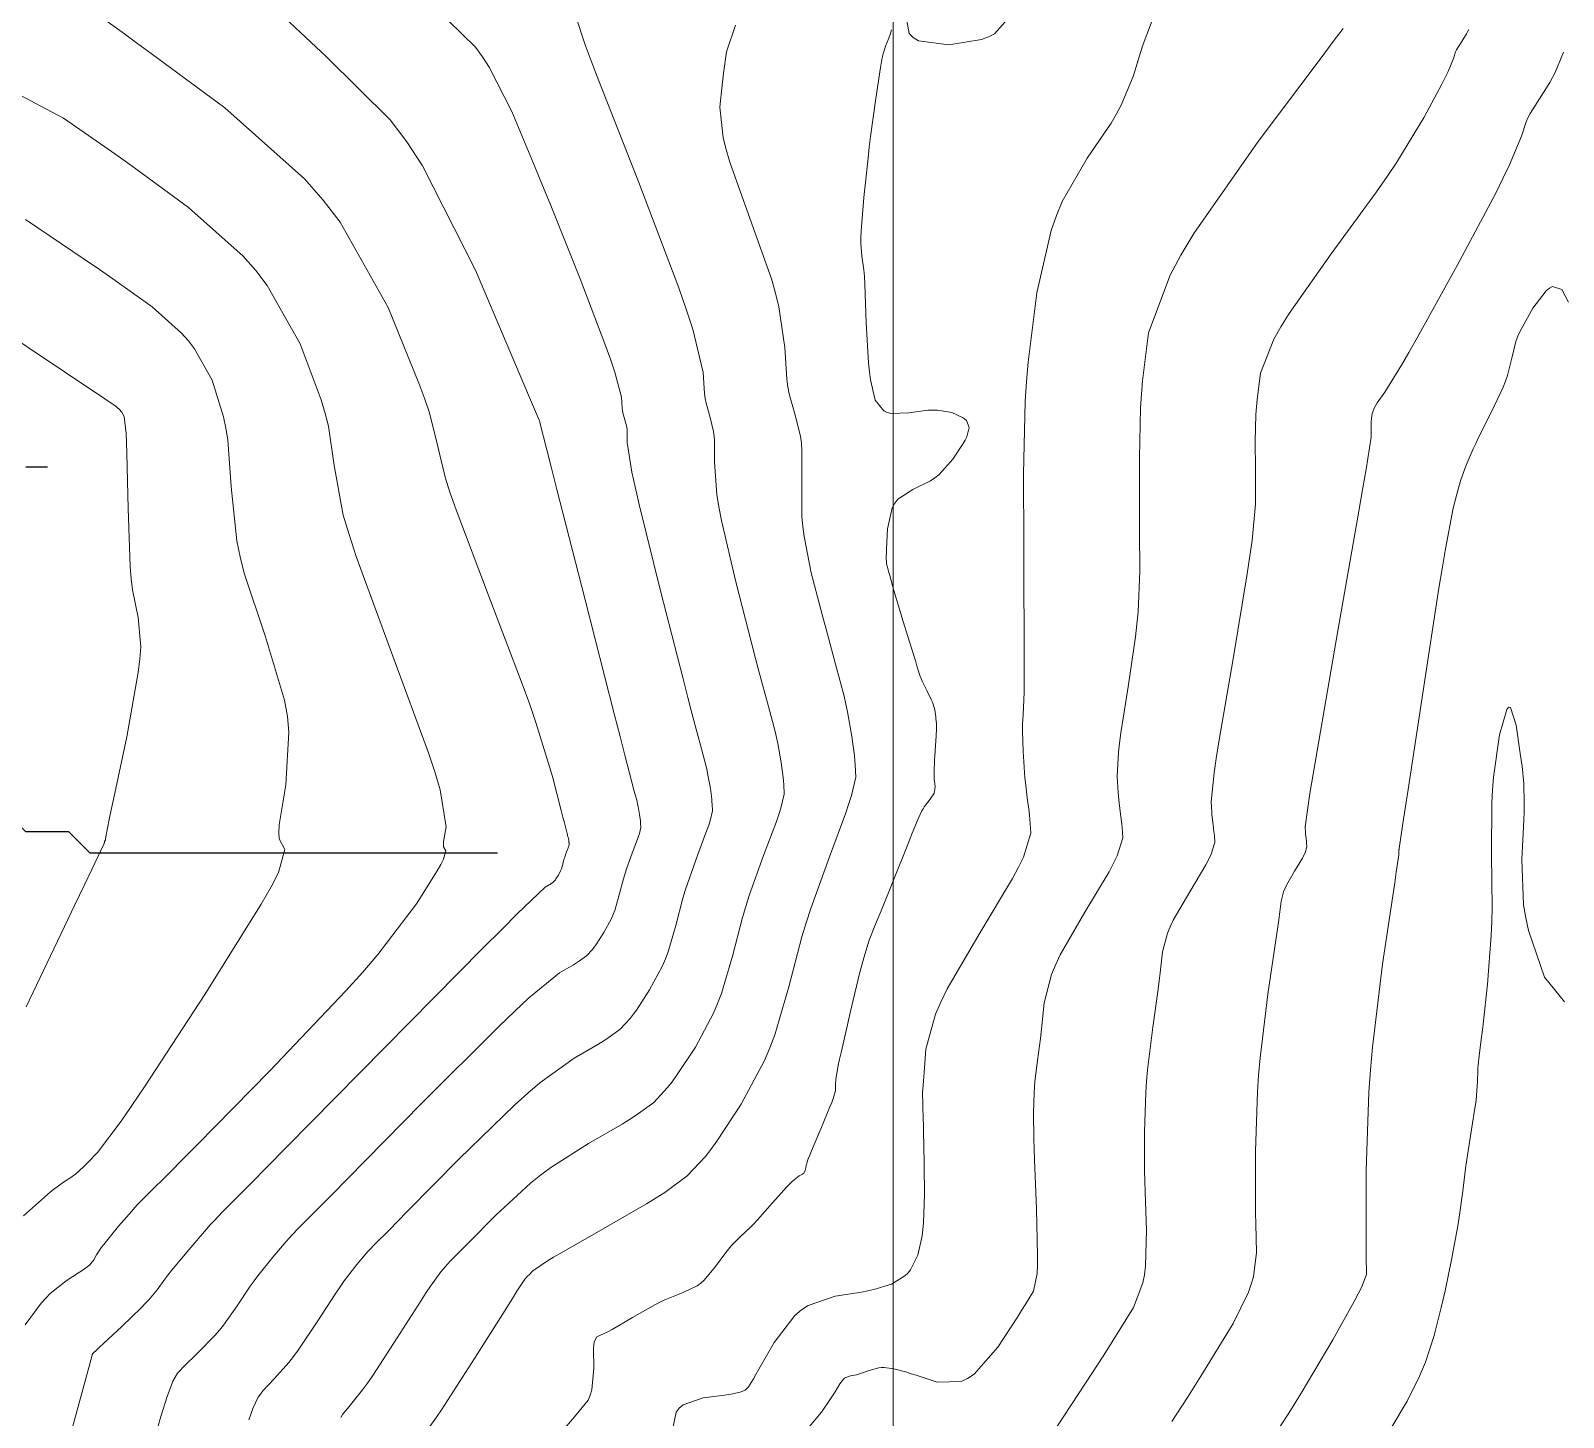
# Model space of a CAD drawing. Header units: millimetres. Extents: x 837475 to 838477, y 1189012 to 1191015.
# Drawn here: x 837636.3 to 837707.8, y 1190673.6 to 1190738.3 of the extents above; entities that cross this region are included whole.
import ezdxf

# ---------------------------------------------------------------- set-up
doc = ezdxf.new("R2010")
doc.units = ezdxf.units.MM
doc.header["$LTSCALE"] = 0.3
doc.layers.add('COORD', color=253, linetype='Continuous', lineweight=20)
doc.layers.add('DRENAJE', color=5, linetype='Continuous', lineweight=25)
doc.layers.add('COTAS 10', color=7, linetype='Continuous', lineweight=9, true_color=0x6e3e2d)
doc.layers.add('COTAS INT', color=7, linetype='Continuous', lineweight=5, true_color=0x9fa19f)

msp = doc.modelspace()

# ---------------------------------------------------------------- linework, layer by layer
at = {"layer": 'COORD'}
msp.add_line((837676.514, 1189013.872), (837676.514, 1191013.872), dxfattribs=at)
at = {"layer": 'COTAS 10'}
for points in [[(837677.084, 1190739.17), (837677.262, 1190738.126), (837677.452, 1190737.935), (837677.703, 1190737.787), (837679.12, 1190737.606), (837680.645, 1190737.85), (837680.965, 1190737.97), (837681.241, 1190738.112), (837681.865, 1190738.812)], [(837637.723, 1190671.283), (837638.907, 1190675.603), (837639.14, 1190676.454), (837639.161, 1190676.532), (837639.165, 1190676.547), (837639.169, 1190676.559), (837639.175, 1190676.58), (837639.176, 1190676.583), (837639.176, 1190676.585), (837639.177, 1190676.587), (837639.387, 1190676.784), (837639.52, 1190676.907), (837639.684, 1190677.06), (837640.544, 1190677.86), (837641.446, 1190678.726), (837641.637, 1190678.92), (837641.802, 1190679.095), (837642.185, 1190679.564), (837642.544, 1190680.058), (837642.694, 1190680.249), (837642.866, 1190680.463), (837643.669, 1190681.43), (837644.488, 1190682.385), (837644.669, 1190682.59), (837644.831, 1190682.77), (837645.251, 1190683.209), (837646.587, 1190684.548), (837647.327, 1190685.296), (837648.227, 1190686.208), (837652.811, 1190690.863), (837657.382, 1190695.489), (837658.274, 1190696.383), (837659.003, 1190697.108), (837660.284, 1190698.328), (837660.476, 1190698.439), (837660.519, 1190698.465), (837660.557, 1190698.49), (837660.657, 1190698.562), (837660.737, 1190698.648), (837660.762, 1190698.68), (837660.788, 1190698.717), (837660.896, 1190698.88), (837660.999, 1190699.074), (837661.023, 1190699.13), (837661.045, 1190699.187), (837661.108, 1190699.4), (837661.165, 1190699.622), (837661.184, 1190699.684), (837661.204, 1190699.747), (837661.287, 1190699.976), (837661.36, 1190700.171), (837661.374, 1190700.212), (837661.385, 1190700.248), (837661.404, 1190700.329), (837661.402, 1190700.384), (837661.4, 1190700.402), (837661.398, 1190700.423), (837661.387, 1190700.51), (837661.368, 1190700.618), (837661.36, 1190700.652), (837661.352, 1190700.687), (837661.315, 1190700.829), (837661.184, 1190701.33), (837661.116, 1190701.592), (837661.035, 1190701.908), (837660.63, 1190703.491), (837659.87, 1190705.968), (837659.565, 1190706.847), (837659.219, 1190707.809), (837657.629, 1190711.982), (837656.133, 1190715.929), (837655.847, 1190716.749), (837655.616, 1190717.452), (837655.243, 1190719.003), (837654.887, 1190720.452), (837654.667, 1190721.089), (837654.393, 1190721.828), (837652.966, 1190725.351), (837650.72, 1190729.328), (837649.931, 1190730.354), (837649.069, 1190731.347), (837645.351, 1190734.659), (837641.917, 1190737.193), (837641.234, 1190737.696), (837640.667, 1190738.111), (837639.584, 1190738.892)], [(837661.204, 1190673.112), (837661.73, 1190673.732), (837662.285, 1190674.422), (837662.387, 1190674.65), (837662.466, 1190674.895), (837662.561, 1190675.912), (837662.549, 1190676.818), (837662.56, 1190676.992), (837662.578, 1190677.134), (837662.693, 1190677.369), (837663.044, 1190677.52), (837663.211, 1190677.609), (837663.407, 1190677.718), (837664.365, 1190678.281), (837665.428, 1190678.882), (837665.69, 1190679.015), (837665.939, 1190679.132), (837666.722, 1190679.436), (837667.376, 1190679.749), (837667.543, 1190679.872), (837667.705, 1190680.012), (837668.239, 1190680.648), (837668.715, 1190681.311), (837668.841, 1190681.466), (837668.964, 1190681.61), (837669.383, 1190682.028), (837669.858, 1190682.478), (837670.016, 1190682.642), (837670.186, 1190682.823), (837670.893, 1190683.618), (837671.558, 1190684.362), (837671.701, 1190684.511), (837671.826, 1190684.635), (837672.128, 1190684.875), (837672.284, 1190684.958), (837672.317, 1190684.983), (837672.345, 1190685.008), (837672.408, 1190685.105), (837672.436, 1190685.205), (837672.441, 1190685.233), (837672.445, 1190685.26), (837672.453, 1190685.356), (837672.559, 1190685.675), (837672.625, 1190685.843), (837672.707, 1190686.046), (837673.138, 1190687.063), (837673.569, 1190688.092), (837673.651, 1190688.302), (837673.717, 1190688.478), (837673.823, 1190688.845), (837673.827, 1190689.02), (837673.829, 1190689.076), (837673.832, 1190689.135), (837673.845, 1190689.379), (837673.957, 1190690.016), (837674.021, 1190690.323), (837674.101, 1190690.688), (837674.508, 1190692.478), (837674.952, 1190694.313), (837675.053, 1190694.705), (837675.145, 1190695.047), (837675.402, 1190695.864), (837675.699, 1190696.604), (837675.818, 1190696.897), (837675.951, 1190697.229), (837677.17, 1190700.244), (837677.299, 1190700.564), (837677.412, 1190700.844), (837677.68, 1190701.512), (837677.857, 1190701.888), (837677.912, 1190701.984), (837677.969, 1190702.076), (837678.199, 1190702.376), (837678.39, 1190702.643), (837678.424, 1190702.714), (837678.449, 1190702.783), (837678.47, 1190703.021), (837678.443, 1190703.279), (837678.438, 1190703.36), (837678.435, 1190703.446), (837678.432, 1190703.792), (837678.443, 1190704.194), (837678.449, 1190704.314), (837678.456, 1190704.439), (837678.491, 1190704.924), (837678.523, 1190705.391), (837678.529, 1190705.505), (837678.532, 1190705.612), (837678.532, 1190705.943), (837678.514, 1190706.219), (837678.507, 1190706.291), (837678.499, 1190706.361), (837678.462, 1190706.599), (837678.381, 1190706.869), (837678.346, 1190706.96), (837678.304, 1190707.057), (837678.106, 1190707.464), (837677.911, 1190707.851), (837677.871, 1190707.935), (837677.837, 1190708.009), (837677.767, 1190708.194), (837677.675, 1190708.503), (837677.628, 1190708.655), (837677.572, 1190708.835), (837677.29, 1190709.728), (837676.968, 1190710.76), (837676.887, 1190711.027), (837676.809, 1190711.288), (837676.556, 1190712.165), (837676.362, 1190712.857), (837676.322, 1190713.002), (837676.288, 1190713.126), (837676.214, 1190713.402), (837676.198, 1190713.74), (837676.2, 1190713.903), (837676.206, 1190714.096), (837676.253, 1190715.042), (837676.476, 1190716.018), (837676.593, 1190716.229), (837676.734, 1190716.415), (837677.442, 1190716.875), (837678.254, 1190717.27), (837678.46, 1190717.415), (837678.658, 1190717.576), (837679.307, 1190718.288), (837679.786, 1190719.01), (837679.876, 1190719.178), (837679.949, 1190719.331), (837680.058, 1190719.769), (837679.931, 1190720.085), (837679.853, 1190720.162), (837679.758, 1190720.234), (837679.261, 1190720.455), (837678.579, 1190720.568), (837678.366, 1190720.573), (837678.142, 1190720.565), (837677.249, 1190720.442), (837676.424, 1190720.411), (837676.244, 1190720.462), (837676.084, 1190720.539), (837675.681, 1190721.032), (837675.455, 1190721.988), (837675.407, 1190722.357), (837675.365, 1190722.772), (837675.265, 1190724.645), (837675.197, 1190726.441), (837675.175, 1190726.807), (837675.152, 1190727.115), (837675.056, 1190727.753), (837675.006, 1190728.332), (837675.013, 1190728.603), (837675.027, 1190728.923), (837675.152, 1190730.477), (837675.346, 1190732.322), (837675.405, 1190732.825), (837675.466, 1190733.325), (837675.703, 1190735.102), (837675.925, 1190736.543), (837675.976, 1190736.831), (837676.023, 1190737.071), (837676.158, 1190737.538), (837676.314, 1190737.91), (837676.375, 1190738.089), (837676.444, 1190738.303)], [(837694.511, 1190673.095), (837695.046, 1190673.943), (837695.544, 1190674.743), (837697.026, 1190677.228), (837698.017, 1190679.017), (837698.205, 1190679.377), (837698.356, 1190679.679), (837698.59, 1190680.281), (837698.583, 1190681.159), (837698.583, 1190682.211), (837698.587, 1190685.133), (837698.708, 1190688.785), (837698.781, 1190689.822), (837698.872, 1190690.869), (837699.346, 1190694.743), (837699.819, 1190697.926), (837699.91, 1190698.538), (837699.984, 1190699.033), (837700.103, 1190699.849), (837700.108, 1190699.904), (837700.108, 1190699.92), (837700.109, 1190699.936), (837700.108, 1190699.997), (837700.108, 1190700.056), (837700.109, 1190700.072), (837700.111, 1190700.087), (837700.118, 1190700.139), (837700.295, 1190701.296), (837700.404, 1190702.008), (837700.537, 1190702.89), (837701.234, 1190707.489), (837701.974, 1190712.266), (837702.135, 1190713.26), (837702.277, 1190714.111), (837702.63, 1190715.996), (837702.863, 1190716.886), (837702.929, 1190717.11), (837702.995, 1190717.324), (837703.24, 1190718.012), (837703.571, 1190718.768), (837703.692, 1190719.023), (837703.825, 1190719.299), (837704.413, 1190720.464), (837704.968, 1190721.641), (837705.08, 1190721.925), (837705.174, 1190722.191), (837705.367, 1190722.999), (837705.564, 1190723.774), (837705.661, 1190724.019), (837705.777, 1190724.277), (837706.35, 1190725.318), (837706.981, 1190726.138), (837707.133, 1190726.257), (837707.275, 1190726.329), (837707.708, 1190726.2), (837708.023, 1190725.603)]]:
    msp.add_lwpolyline(points, dxfattribs=at)
at = {"layer": 'COTAS INT'}
for points in [[(837642.221, 1190673.165), (837642.359, 1190673.651), (837642.649, 1190674.594), (837642.766, 1190674.89), (837642.796, 1190674.969), (837642.824, 1190675.046), (837642.915, 1190675.311), (837643.146, 1190675.671), (837643.263, 1190675.806), (837643.402, 1190675.958), (837644.096, 1190676.638), (837644.889, 1190677.45), (837645.091, 1190677.684), (837645.284, 1190677.923), (837645.92, 1190678.819), (837646.531, 1190679.73), (837646.71, 1190679.977), (837646.892, 1190680.221), (837647.586, 1190681.087), (837648.208, 1190681.813), (837648.346, 1190681.969), (837648.469, 1190682.106), (837648.788, 1190682.439), (837649.804, 1190683.457), (837650.366, 1190684.026), (837651.05, 1190684.719), (837654.535, 1190688.258), (837658.124, 1190691.838), (837658.874, 1190692.557), (837659.517, 1190693.158), (837660.959, 1190694.345), (837661.61, 1190694.721), (837661.754, 1190694.81), (837661.884, 1190694.893), (837662.222, 1190695.139), (837662.491, 1190695.428), (837662.576, 1190695.538), (837662.666, 1190695.661), (837663.029, 1190696.213), (837663.378, 1190696.87), (837663.459, 1190697.06), (837663.533, 1190697.252), (837663.745, 1190697.972), (837663.94, 1190698.722), (837664.004, 1190698.932), (837664.072, 1190699.144), (837664.35, 1190699.919), (837664.597, 1190700.579), (837664.644, 1190700.717), (837664.683, 1190700.837), (837664.746, 1190701.111), (837664.739, 1190701.297), (837664.734, 1190701.36), (837664.727, 1190701.429), (837664.69, 1190701.723), (837664.624, 1190702.089), (837664.599, 1190702.203), (837664.571, 1190702.323), (837664.445, 1190702.804), (837664.005, 1190704.486), (837663.779, 1190705.364), (837663.507, 1190706.42), (837662.15, 1190711.724), (837660.821, 1190716.927), (837660.568, 1190717.921), (837660.364, 1190718.72), (837660.041, 1190719.991), (837660.041, 1190719.998), (837660.039, 1190720.004), (837660.039, 1190720.006), (837660.038, 1190720.007), (837660.038, 1190720.012), (837660.035, 1190720.023), (837660.031, 1190720.035), (837660.019, 1190720.066), (837659.554, 1190721.168), (837658.909, 1190722.693), (837657.045, 1190727.102), (837654.571, 1190731.956), (837653.829, 1190733.082), (837653.063, 1190734.112), (837650.093, 1190737.045), (837647.65, 1190739.329)], [(837655.77, 1190738.738), (837657.038, 1190737.486), (837657.366, 1190737.046), (837657.682, 1190736.566), (837658.738, 1190734.493), (837659.826, 1190731.875), (837660.163, 1190731.05), (837660.515, 1190730.183), (837661.913, 1190726.689), (837663.121, 1190723.545), (837663.352, 1190722.898), (837663.54, 1190722.349), (837663.845, 1190721.17), (837663.879, 1190720.676), (837663.895, 1190720.557), (837663.914, 1190720.447), (837664.008, 1190720.114), (837664.093, 1190719.784), (837664.107, 1190719.674), (837664.116, 1190719.557), (837664.112, 1190719.07), (837664.331, 1190717.681), (837664.481, 1190716.995), (837664.668, 1190716.179), (837665.666, 1190712.143), (837666.718, 1190708.04), (837666.94, 1190707.182), (837667.132, 1190706.443), (837667.575, 1190704.778), (837667.789, 1190703.96), (837667.837, 1190703.755), (837667.88, 1190703.56), (837667.993, 1190702.937), (837668.056, 1190702.436), (837668.068, 1190702.318), (837668.077, 1190702.21), (837668.087, 1190701.894), (837667.98, 1190701.427), (837667.915, 1190701.222), (837667.834, 1190700.986), (837667.414, 1190699.862), (837666.939, 1190698.541), (837666.824, 1190698.18), (837666.715, 1190697.822), (837666.383, 1190696.545), (837666.022, 1190695.316), (837665.895, 1190694.989), (837665.757, 1190694.666), (837665.161, 1190693.546), (837664.543, 1190692.606), (837664.39, 1190692.396), (837664.245, 1190692.209), (837663.787, 1190691.716), (837663.21, 1190691.297), (837662.99, 1190691.156), (837662.743, 1190691.003), (837661.634, 1190690.363), (837660.031, 1190689.208), (837659.473, 1190688.732), (837658.866, 1190688.187), (837656.259, 1190685.653), (837653.873, 1190683.23), (837653.405, 1190682.756), (837653.02, 1190682.367), (837652.325, 1190681.67), (837652.106, 1190681.442), (837652.022, 1190681.348), (837651.928, 1190681.241), (837651.502, 1190680.744), (837650.919, 1190679.98), (837650.726, 1190679.705), (837650.518, 1190679.401), (837649.655, 1190678.075), (837648.767, 1190676.75), (837648.544, 1190676.448), (837648.332, 1190676.174), (837647.649, 1190675.417), (837647.121, 1190674.857), (837647.006, 1190674.706), (837646.905, 1190674.557), (837646.653, 1190674.036), (837646.472, 1190673.507)], [(837661.713, 1190738.923), (837662.151, 1190737.608), (837662.435, 1190736.854), (837662.788, 1190735.93), (837664.651, 1190731.185), (837666.523, 1190726.268), (837666.883, 1190725.237), (837667.174, 1190724.348), (837667.652, 1190722.328), (837667.719, 1190721.345), (837667.752, 1190721.109), (837667.79, 1190720.889), (837667.977, 1190720.228), (837668.146, 1190719.569), (837668.173, 1190719.352), (837668.191, 1190719.119), (837668.184, 1190718.149), (837668.299, 1190716.642), (837668.393, 1190716.07), (837668.515, 1190715.431), (837669.182, 1190712.563), (837669.929, 1190709.661), (837670.102, 1190709), (837670.26, 1190708.401), (837670.705, 1190706.752), (837671.008, 1190705.596), (837671.075, 1190705.307), (837671.136, 1190705.032), (837671.296, 1190704.151), (837671.385, 1190703.443), (837671.402, 1190703.276), (837671.414, 1190703.123), (837671.429, 1190702.677), (837671.278, 1190702.016), (837671.186, 1190701.728), (837671.072, 1190701.393), (837670.478, 1190699.805), (837669.806, 1190697.938), (837669.643, 1190697.428), (837669.49, 1190696.922), (837669.021, 1190695.117), (837668.51, 1190693.381), (837668.331, 1190692.918), (837668.135, 1190692.462), (837667.294, 1190690.88), (837666.42, 1190689.55), (837666.204, 1190689.254), (837665.999, 1190688.989), (837665.352, 1190688.293), (837664.537, 1190687.7), (837664.225, 1190687.501), (837663.877, 1190687.286), (837662.31, 1190686.381), (837660.546, 1190685.259), (837660.073, 1190684.906), (837659.608, 1190684.536), (837657.983, 1190683.048), (837656.697, 1190681.742), (837656.444, 1190681.486), (837656.237, 1190681.276), (837655.862, 1190680.9), (837655.744, 1190680.777), (837655.699, 1190680.727), (837655.648, 1190680.669), (837655.418, 1190680.401), (837654.945, 1190679.739), (837654.741, 1190679.433), (837654.506, 1190679.073), (837653.39, 1190677.33), (837652.249, 1190675.577), (837651.998, 1190675.211), (837651.775, 1190674.898), (837651.202, 1190674.196), (837650.84, 1190673.755), (837650.75, 1190673.606)], [(837669.168, 1190738.518), (837668.739, 1190737.274), (837668.607, 1190736.285), (837668.573, 1190736.007), (837668.541, 1190735.727), (837668.433, 1190734.7), (837668.589, 1190733.265), (837668.724, 1190732.728), (837668.897, 1190732.131), (837669.853, 1190729.469), (837670.837, 1190726.692), (837671.029, 1190726.022), (837671.185, 1190725.395), (837671.458, 1190723.487), (837671.56, 1190722.014), (837671.608, 1190721.661), (837671.666, 1190721.332), (837671.946, 1190720.341), (837672.199, 1190719.355), (837672.239, 1190719.029), (837672.266, 1190718.68), (837672.256, 1190717.229), (837672.266, 1190715.603), (837672.306, 1190715.145), (837672.362, 1190714.683), (837672.698, 1190712.983), (837673.14, 1190711.281), (837673.263, 1190710.818), (837673.387, 1190710.358), (837673.835, 1190708.726), (837674.227, 1190707.232), (837674.314, 1190706.859), (837674.392, 1190706.503), (837674.598, 1190705.364), (837674.714, 1190704.449), (837674.735, 1190704.235), (837674.752, 1190704.036), (837674.771, 1190703.459), (837674.576, 1190702.606), (837674.457, 1190702.233), (837674.309, 1190701.801), (837673.541, 1190699.748), (837672.674, 1190697.335), (837672.463, 1190696.676), (837672.265, 1190696.022), (837671.658, 1190693.689), (837670.998, 1190691.446), (837670.767, 1190690.847), (837670.514, 1190690.258), (837669.427, 1190688.213), (837668.297, 1190686.495), (837668.018, 1190686.112), (837667.753, 1190685.77), (837666.917, 1190684.87), (837665.863, 1190684.104), (837665.461, 1190683.846), (837665.011, 1190683.568), (837662.985, 1190682.399), (837661.06, 1190681.309), (837660.673, 1190681.081), (837660.349, 1190680.885), (837659.707, 1190680.443), (837659.52, 1190680.253), (837659.483, 1190680.216), (837659.453, 1190680.185), (837659.399, 1190680.131), (837659.382, 1190680.113), (837659.375, 1190680.106), (837659.368, 1190680.097), (837659.334, 1190680.058), (837658.972, 1190679.498), (837658.757, 1190679.161), (837658.493, 1190678.745), (837657.124, 1190676.585), (837655.732, 1190674.404), (837655.452, 1190673.975), (837655.218, 1190673.622), (837654.754, 1190672.975)], [(837688.632, 1190738.806), (837688.27, 1190737.875), (837688.17, 1190737.591), (837688.069, 1190737.294), (837687.705, 1190736.124), (837687.154, 1190734.782), (837686.935, 1190734.377), (837686.688, 1190733.957), (837685.559, 1190732.319), (837684.401, 1190730.303), (837684.136, 1190729.644), (837683.895, 1190728.942), (837683.226, 1190726.045), (837682.818, 1190722.814), (837682.742, 1190721.901), (837682.681, 1190720.981), (837682.595, 1190717.595), (837682.61, 1190714.332), (837682.613, 1190713.49), (837682.617, 1190712.675), (837682.628, 1190709.951), (837682.627, 1190707.851), (837682.623, 1190707.428), (837682.617, 1190707.074), (837682.583, 1190706.37), (837682.556, 1190705.954), (837682.556, 1190705.782), (837682.558, 1190705.585), (837682.589, 1190704.667), (837682.647, 1190703.678), (837682.666, 1190703.435), (837682.687, 1190703.207), (837682.772, 1190702.495), (837682.854, 1190701.865), (837682.873, 1190701.687), (837682.89, 1190701.508), (837682.934, 1190700.851), (837682.592, 1190699.736), (837682.365, 1190699.268), (837682.08, 1190698.732), (837680.573, 1190696.223), (837679.04, 1190693.59), (837678.739, 1190692.975), (837678.491, 1190692.411), (837678.042, 1190690.786), (837677.96, 1190689.709), (837677.943, 1190689.49), (837677.929, 1190689.305), (837677.902, 1190688.924), (837677.894, 1190688.782), (837677.893, 1190688.748), (837677.891, 1190688.718), (837677.889, 1190688.627), (837677.895, 1190688.359), (837677.898, 1190688.216), (837677.903, 1190688.043), (837677.928, 1190687.169), (837677.956, 1190686.033), (837677.961, 1190685.694), (837677.967, 1190685.344), (837677.98, 1190683.992), (837677.937, 1190682.697), (837677.907, 1190682.383), (837677.869, 1190682.088), (837677.667, 1190681.182), (837677.325, 1190680.5), (837677.199, 1190680.347), (837677.06, 1190680.208), (837676.445, 1190679.834), (837675.615, 1190679.58), (837675.34, 1190679.517), (837675.045, 1190679.457), (837673.817, 1190679.27), (837672.555, 1190678.837), (837672.239, 1190678.623), (837671.938, 1190678.368), (837670.971, 1190677.106), (837670.258, 1190675.859), (837670.116, 1190675.613), (837669.998, 1190675.41), (837669.776, 1190675.035), (837669.684, 1190674.942), (837669.649, 1190674.918), (837669.61, 1190674.893), (837669.432, 1190674.808), (837669.036, 1190674.714), (837668.858, 1190674.684), (837668.651, 1190674.652), (837667.659, 1190674.522), (837666.717, 1190674.197), (837666.542, 1190674.041), (837666.404, 1190673.857), (837666.213, 1190672.958)], [(837697.504, 1190738.369), (837697.046, 1190737.75), (837696.48, 1190736.991), (837693.539, 1190733.097), (837690.539, 1190728.807), (837689.936, 1190727.8), (837689.432, 1190726.871), (837688.435, 1190724.168), (837688.154, 1190721.94), (837688.102, 1190721.311), (837688.06, 1190720.677), (837688, 1190718.342), (837688.01, 1190716.092), (837688.013, 1190715.512), (837688.015, 1190714.95), (837688.023, 1190713.072), (837687.943, 1190711.175), (837687.89, 1190710.6), (837687.825, 1190710.005), (837687.476, 1190707.676), (837687.134, 1190705.533), (837687.072, 1190705.054), (837687.024, 1190704.626), (837686.969, 1190703.493), (837687.013, 1190702.752), (837687.027, 1190702.571), (837687.042, 1190702.4), (837687.106, 1190701.868), (837687.168, 1190701.396), (837687.182, 1190701.263), (837687.194, 1190701.129), (837687.228, 1190700.637), (837686.972, 1190699.802), (837686.802, 1190699.452), (837686.588, 1190699.051), (837685.46, 1190697.173), (837684.311, 1190695.178), (837684.084, 1190694.703), (837683.898, 1190694.262), (837683.554, 1190692.947), (837683.457, 1190691.867), (837683.425, 1190691.574), (837683.392, 1190691.284), (837683.254, 1190690.256), (837683.133, 1190689.269), (837683.11, 1190689.003), (837683.091, 1190688.742), (837683.06, 1190687.827), (837683.081, 1190686.597), (837683.095, 1190686.137), (837683.113, 1190685.625), (837683.206, 1190683.344), (837683.256, 1190681.161), (837683.246, 1190680.711), (837683.227, 1190680.328), (837683.07, 1190679.5), (837682.678, 1190678.862), (837682.509, 1190678.598), (837682.314, 1190678.296), (837681.393, 1190676.892), (837680.297, 1190675.637), (837679.992, 1190675.429), (837679.686, 1190675.283), (837678.574, 1190675.26), (837677.585, 1190675.584), (837677.357, 1190675.655), (837677.148, 1190675.719), (837676.556, 1190675.885), (837676.096, 1190675.944), (837675.971, 1190675.94), (837675.845, 1190675.928), (837675.397, 1190675.81), (837674.995, 1190675.664), (837674.897, 1190675.634), (837674.806, 1190675.608), (837674.53, 1190675.551), (837674.311, 1190675.476), (837674.256, 1190675.439), (837674.204, 1190675.394), (837674.036, 1190675.175), (837673.812, 1190674.811), (837673.725, 1190674.676), (837673.626, 1190674.525), (837673.176, 1190673.853), (837672.606, 1190673.173)], [(837703.364, 1190738.323), (837703.31, 1190738.214), (837703.254, 1190738.109), (837703.034, 1190737.764), (837702.832, 1190737.449), (837702.788, 1190737.363), (837702.749, 1190737.277), (837702.649, 1190736.967), (837702.399, 1190736.36), (837702.265, 1190736.085), (837702.102, 1190735.765), (837701.282, 1190734.224), (837700.006, 1190732.127), (837699.557, 1190731.456), (837699.066, 1190730.745), (837696.946, 1190727.851), (837694.985, 1190725.082), (837694.594, 1190724.45), (837694.269, 1190723.876), (837693.645, 1190722.29), (837693.49, 1190721.066), (837693.461, 1190720.72), (837693.438, 1190720.372), (837693.405, 1190719.089), (837693.411, 1190717.853), (837693.413, 1190717.534), (837693.414, 1190717.225), (837693.418, 1190716.193), (837693.26, 1190714.499), (837693.158, 1190713.773), (837693.032, 1190712.935), (837692.37, 1190708.981), (837691.712, 1190705.111), (837691.589, 1190704.327), (837691.491, 1190703.667), (837691.349, 1190702.319), (837691.378, 1190701.827), (837691.388, 1190701.707), (837691.398, 1190701.593), (837691.44, 1190701.24), (837691.481, 1190700.927), (837691.499, 1190700.749), (837691.521, 1190700.423), (837691.351, 1190699.869), (837691.238, 1190699.637), (837691.097, 1190699.37), (837690.348, 1190698.123), (837689.585, 1190696.799), (837689.434, 1190696.484), (837689.31, 1190696.191), (837689.082, 1190695.318), (837688.978, 1190694.336), (837688.932, 1190693.974), (837688.879, 1190693.573), (837688.625, 1190691.8), (837688.382, 1190689.82), (837688.335, 1190689.288), (837688.298, 1190688.764), (837688.236, 1190686.929), (837688.248, 1190685.135), (837688.258, 1190684.636), (837688.27, 1190684.136), (837688.334, 1190682.323), (837688.289, 1190680.667), (837688.233, 1190680.266), (837688.157, 1190679.891), (837687.722, 1190678.743), (837686.735, 1190677.138), (837686.31, 1190676.474), (837685.82, 1190675.715), (837683.504, 1190672.182)], [(837689.519, 1190673.426), (837690.242, 1190674.548), (837690.872, 1190675.535), (837692.374, 1190677.986), (837693.087, 1190679.454), (837693.219, 1190679.822), (837693.323, 1190680.173), (837693.462, 1190681.302), (837693.427, 1190682.647), (837693.42, 1190683.135), (837693.416, 1190683.673), (837693.411, 1190686.031), (837693.504, 1190688.786), (837693.561, 1190689.573), (837693.631, 1190690.371), (837693.997, 1190693.344), (837694.366, 1190695.862), (837694.439, 1190696.373), (837694.499, 1190696.804), (837694.61, 1190697.688), (837694.723, 1190698.119), (837694.784, 1190698.264), (837694.858, 1190698.42), (837695.235, 1190699.074), (837695.605, 1190699.689), (837695.674, 1190699.821), (837695.73, 1190699.935), (837695.814, 1190700.209), (837695.803, 1190700.37), (837695.799, 1190700.414), (837695.794, 1190700.457), (837695.774, 1190700.612), (837695.753, 1190700.787), (837695.748, 1190700.843), (837695.744, 1190700.902), (837695.729, 1190701.145), (837695.957, 1190702.708), (837696.105, 1190703.599), (837696.29, 1190704.69), (837697.264, 1190710.287), (837698.24, 1190715.866), (837698.426, 1190716.946), (837698.576, 1190717.823), (837698.813, 1190719.313), (837698.812, 1190719.5), (837698.812, 1190719.613), (837698.811, 1190719.836), (837698.817, 1190720.067), (837698.821, 1190720.13), (837698.826, 1190720.192), (837698.854, 1190720.413), (837698.966, 1190720.699), (837699.025, 1190720.802), (837699.096, 1190720.916), (837699.449, 1190721.416), (837700.228, 1190722.665), (837700.567, 1190723.251), (837700.958, 1190723.942), (837702.817, 1190727.307), (837704.62, 1190730.693), (837704.977, 1190731.397), (837705.272, 1190732), (837705.822, 1190733.336), (837706.041, 1190734.015), (837706.127, 1190734.205), (837706.224, 1190734.395), (837706.667, 1190735.087), (837707.151, 1190735.844), (837707.274, 1190736.075), (837707.393, 1190736.315), (837707.783, 1190737.261)], [(837635.48, 1190735.426), (837637.814, 1190734.176), (837639.752, 1190732.847), (837640.368, 1190732.411), (837641.019, 1190731.946), (837643.658, 1190730.02), (837646.199, 1190727.756), (837646.788, 1190727.077), (837647.328, 1190726.376), (837648.863, 1190723.658), (837649.841, 1190721.047), (837650.03, 1190720.414), (837650.183, 1190719.819), (837650.439, 1190717.996), (837650.873, 1190715.678), (837651.139, 1190714.771), (837651.467, 1190713.749), (837653.18, 1190709.102), (837654.853, 1190704.598), (837655.157, 1190703.666), (837655.391, 1190702.871), (837655.663, 1190701.139), (837655.552, 1190700.458), (837655.546, 1190700.326), (837655.549, 1190700.218), (837655.65, 1190700.033), (837655.542, 1190699.637), (837655.415, 1190699.396), (837655.245, 1190699.098), (837654.28, 1190697.551), (837652.475, 1190695.189), (837651.776, 1190694.378), (837650.991, 1190693.498), (837647.435, 1190689.756), (837644.051, 1190686.322), (837643.375, 1190685.638), (837642.811, 1190685.069), (837641.714, 1190683.978), (837641.291, 1190683.55), (837641.152, 1190683.4), (837641.004, 1190683.236), (837640.391, 1190682.528), (837639.823, 1190681.838), (837639.704, 1190681.684), (837639.6, 1190681.547), (837639.362, 1190681.189), (837639.232, 1190680.965), (837639.198, 1190680.913), (837639.163, 1190680.865), (837639.043, 1190680.726), (837638.803, 1190680.545), (837638.693, 1190680.47), (837638.564, 1190680.384), (837637.943, 1190679.986), (837637.199, 1190679.385), (837636.993, 1190679.173), (837636.786, 1190678.94), (837636.038, 1190677.93)], [(837636.044, 1190729.461), (837638.837, 1190727.584), (837639.502, 1190727.127), (837640.121, 1190726.699), (837641.964, 1190725.381), (837643.329, 1190724.165), (837643.645, 1190723.801), (837643.935, 1190723.424), (837644.76, 1190721.964), (837645.29, 1190720.266), (837645.394, 1190719.738), (837645.479, 1190719.187), (837645.634, 1190716.989), (837645.902, 1190714.483), (837646.059, 1190713.737), (837646.251, 1190712.968), (837647.243, 1190710.002), (837648.134, 1190707.049), (837648.262, 1190706.288), (837648.338, 1190705.553), (837648.186, 1190703.102), (837647.884, 1190701.247), (837647.866, 1190700.887), (837647.876, 1190700.594), (837648.149, 1190700.089), (837647.856, 1190699.01), (837647.509, 1190698.354), (837647.046, 1190697.544), (837644.417, 1190693.328), (837641.592, 1190689.02), (837641.007, 1190688.15), (837640.507, 1190687.422), (837639.413, 1190685.959), (837638.955, 1190685.496), (837638.769, 1190685.31), (837638.557, 1190685.103), (837638.364, 1190684.947), (837638.289, 1190684.893), (837638.206, 1190684.835), (837637.829, 1190684.585), (837637.361, 1190684.248), (837637.221, 1190684.135), (837637.075, 1190684.014), (837636.509, 1190683.504), (837635.959, 1190683.006)], [(837634.274, 1190724.746), (837637.922, 1190722.32), (837638.636, 1190721.843), (837639.222, 1190721.452), (837640.271, 1190720.742), (837640.459, 1190720.575), (837640.503, 1190720.524), (837640.543, 1190720.472), (837640.656, 1190720.271), (837640.738, 1190719.484), (837640.757, 1190719.063), (837640.775, 1190718.554), (837640.83, 1190715.983), (837640.931, 1190713.289), (837640.978, 1190712.704), (837641.034, 1190712.187), (837641.307, 1190710.902), (837641.424, 1190709.543), (837641.382, 1190708.982), (837641.307, 1190708.339), (837640.769, 1190705.348), (837640.164, 1190702.493), (837640.048, 1190701.937), (837639.953, 1190701.482), (837639.795, 1190700.682), (837639.781, 1190700.569), (837639.777, 1190700.545), (837639.773, 1190700.526), (837639.757, 1190700.487), (837639.744, 1190700.472), (837639.741, 1190700.468), (837639.739, 1190700.464), (837639.736, 1190700.45), (837639.735, 1190700.437), (837639.735, 1190700.419), (837639.731, 1190700.4), (837639.728, 1190700.393), (837639.725, 1190700.385), (837639.709, 1190700.346), (837639.141, 1190699.154), (837638.79, 1190698.419), (837638.354, 1190697.508), (837636.08, 1190692.755)], [(837699.776, 1190673.176), (837700.488, 1190674.379), (837701.07, 1190675.532), (837701.211, 1190675.86), (837701.343, 1190676.194), (837701.747, 1190677.431), (837702.083, 1190678.743), (837702.172, 1190679.123), (837702.26, 1190679.51), (837702.564, 1190680.966), (837702.822, 1190682.371), (837702.881, 1190682.726), (837702.935, 1190683.066), (837703.084, 1190684.17), (837703.216, 1190685.222), (837703.26, 1190685.529), (837703.307, 1190685.843), (837703.5, 1190687.035), (837703.671, 1190688.132), (837703.704, 1190688.386), (837703.731, 1190688.619), (837703.773, 1190689.283), (837703.786, 1190689.784), (837703.794, 1190689.914), (837703.803, 1190690.041), (837703.852, 1190690.471), (837703.947, 1190691.23), (837703.986, 1190691.565), (837704.03, 1190691.954), (837704.234, 1190693.807), (837704.41, 1190696.077), (837704.436, 1190696.729), (837704.453, 1190697.39), (837704.433, 1190699.862), (837704.437, 1190702.26), (837704.47, 1190702.875), (837704.516, 1190703.469), (837704.794, 1190705.437), (837705.136, 1190706.619), (837705.222, 1190706.718), (837705.304, 1190706.717), (837705.568, 1190705.888), (837705.77, 1190704.572), (837705.813, 1190704.264), (837705.851, 1190703.98), (837705.938, 1190703.161), (837705.953, 1190702.218), (837705.945, 1190701.857), (837705.931, 1190701.452), (837705.837, 1190699.63), (837705.922, 1190697.506), (837706.021, 1190696.911), (837706.153, 1190696.314), (837706.903, 1190694.132), (837707.828, 1190692.986)]]:
    msp.add_lwpolyline(points, dxfattribs=at)
at = {"layer": 'DRENAJE'}
for points in [[(837637.069, 1190717.91, 0), (837636.069, 1190717.91, 0)], [(837658.062, 1190699.916, 0), (837639.068, 1190699.916, 0), (837638.069, 1190700.916, 0), (837636.069, 1190700.916, 0), (837635.07, 1190701.916, 0), (837634.07, 1190701.916, 0), (837633.07, 1190702.915, 0), (837632.071, 1190703.915, 0), (837631.071, 1190703.915, 0), (837630.071, 1190704.915, 0), (837629.072, 1190705.914, 0), (837628.072, 1190706.914, 0), (837615.077, 1190706.914, 0), (837614.077, 1190705.914, 0), (837613.077, 1190704.915, 0), (837583.087, 1190704.915, 0), (837582.088, 1190705.914, 0), (837581.088, 1190706.914, 0), (837580.088, 1190707.914, 0), (837579.089, 1190708.913, 0), (837578.089, 1190709.913, 0), (837577.089, 1190710.913, 0), (837577.089, 1190712.912, 0)]]:
    msp.add_polyline3d(points, dxfattribs=at)

doc.saveas('drawing.dxf')
